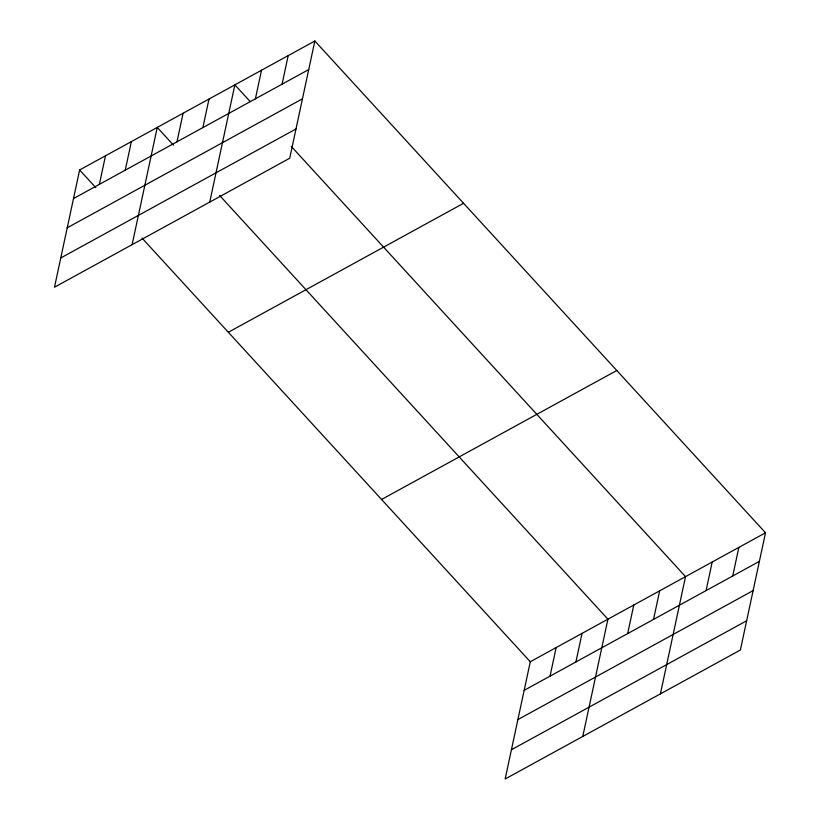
<?xml version="1.0" encoding="UTF-8"?>
<svg xmlns="http://www.w3.org/2000/svg" width="820" height="820" viewBox="0 0 820 820"><rect width="100%" height="100%" fill="white"/><g stroke="black" fill="none" stroke-linecap="round" stroke-linejoin="round"><path stroke-width="1.23" d="M314.849 41L79.622 169.976L54.489 287.215L289.716 158.239L314.849 41L765.511 532.785L740.378 650.024L505.151 779L530.284 661.76L765.511 532.785M99.363 184.367L105.493 155.79M125.245 170.181L131.364 141.604M132.112 244.657L157.245 127.418L173.481 145.14M176.997 141.809L183.116 113.232M202.868 127.623L208.997 99.035M209.735 202.089L234.868 84.849L250.254 101.639M255.399 98.81L261.529 70.233M282.059 84.194L288.189 55.616M550.035 676.151L556.165 647.574M575.906 661.966L582.036 633.389M582.774 736.442L607.917 619.202L219.637 195.498M627.659 633.593L633.788 605.016M653.54 619.397L659.659 590.82M660.407 693.874L685.54 576.634L291.284 146.411M706.071 590.595L712.201 562.018M732.731 575.978L738.851 547.401M73.492 198.553L308.72 69.577M67.219 227.816L302.447 98.83M60.762 257.962L295.989 128.976M228.339 332.264L463.566 203.288M381.566 499.472L616.794 370.496M524.164 690.337L759.392 561.362M517.891 719.601L753.119 590.615M511.424 749.746L746.651 620.76M79.622 169.976L95.858 187.698M142.014 238.066L530.284 661.76"/></g></svg>
